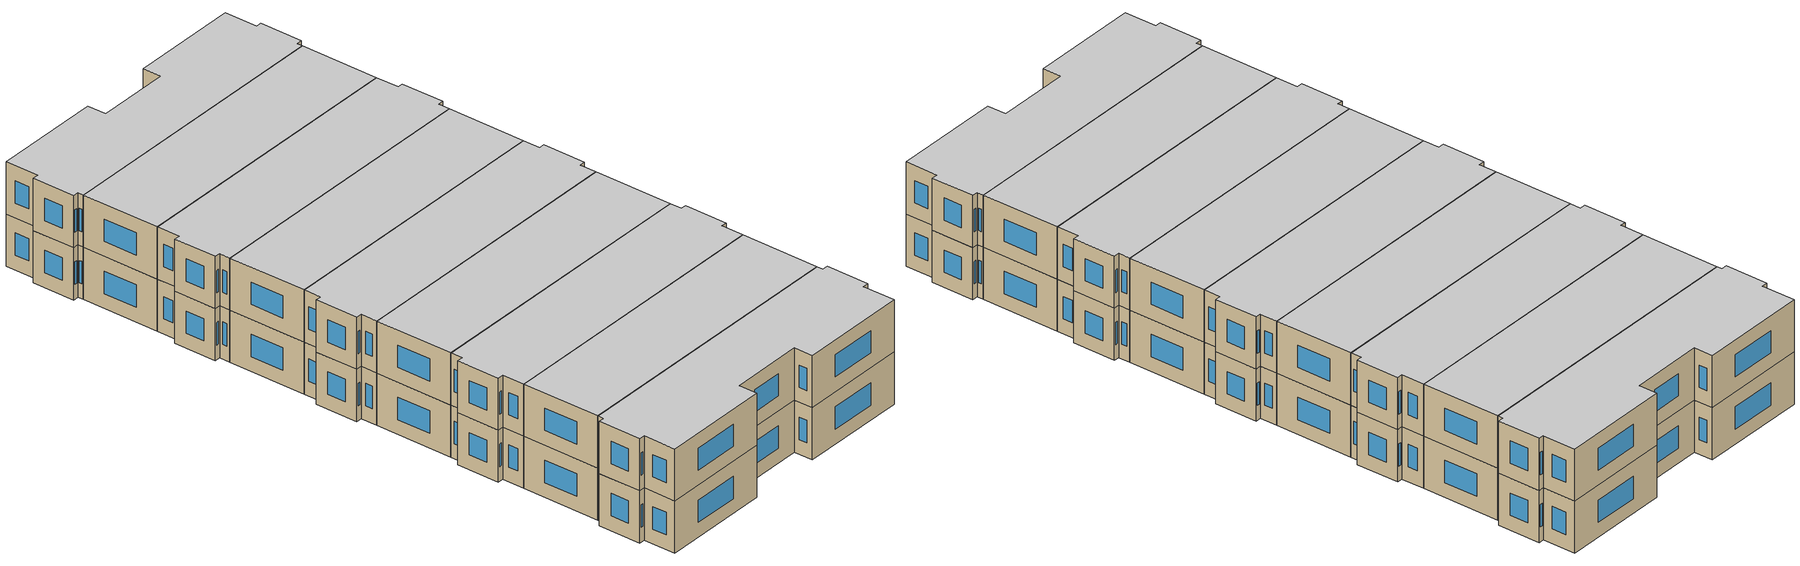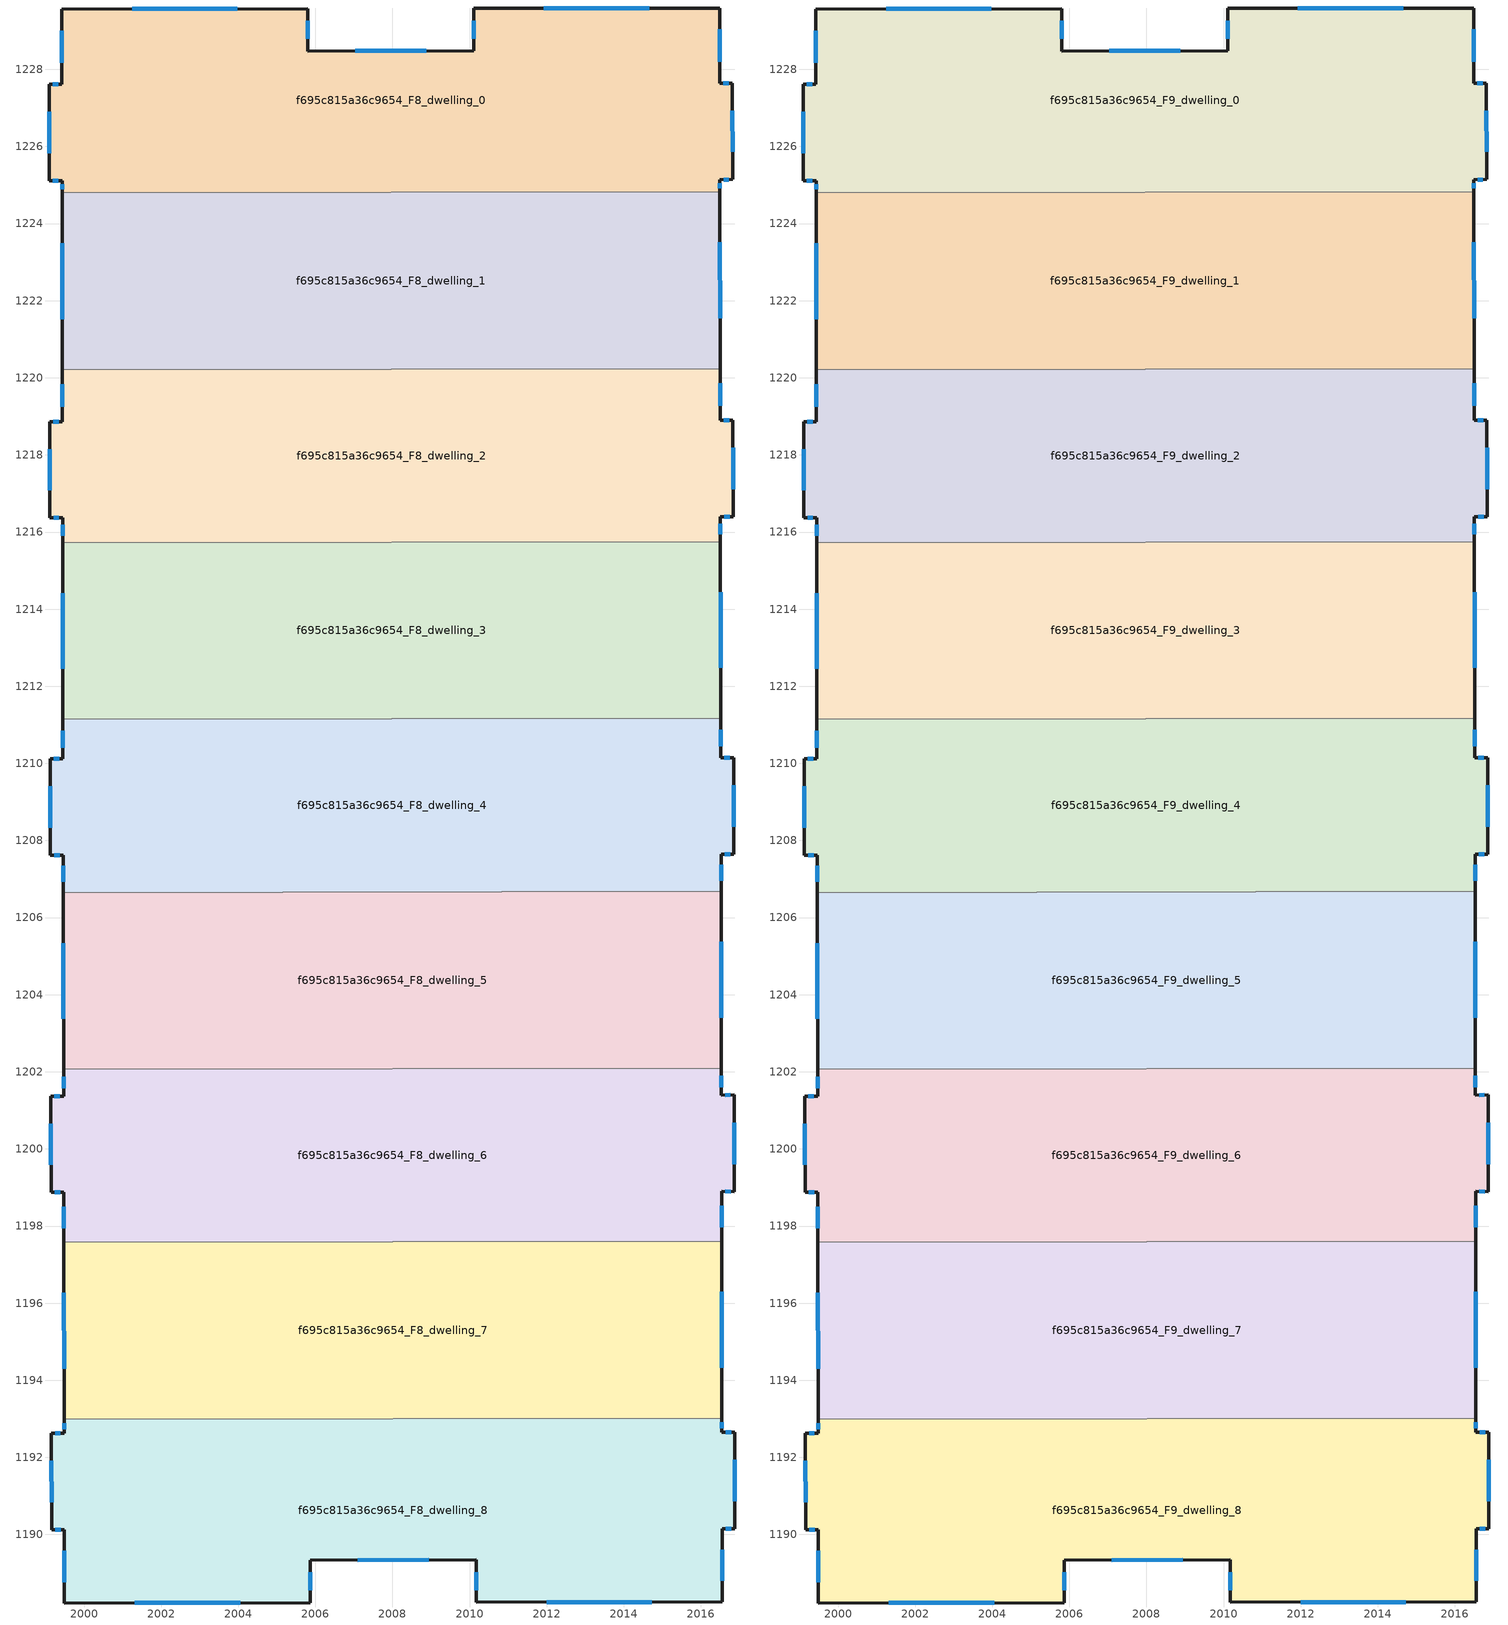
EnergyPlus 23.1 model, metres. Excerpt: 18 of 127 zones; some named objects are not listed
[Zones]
f695c815a36c9654_F8_dwelling_0
 floor to f695c815a36c9654_F7_dwelling_0 (EU_floor_Construction): 2016.48,1229.59 2016.49,1227.64 2016.82,1227.64 2016.82,1225.14 2016.49,1225.14 2016.49,1224.83 1999.43,1224.8 1999.43,1225.11 1999.1,1225.11 1999.1,1227.61 1999.43,1227.61 1999.42,1229.56 2005.8,1229.57 2005.81,1228.47 2010.1,1228.48 2010.1,1229.58 z24
 wall outside (EU_wall_Construction): 2016.49,1224.83 2016.49,1225.14 2016.82,1225.14 2016.82,1227.64 2016.49,1227.64 2016.48,1229.59 2010.1,1229.58 2010.1,1228.48 2005.81,1228.47 2005.8,1229.57 1999.42,1229.56 1999.43,1227.61 1999.1,1227.61 1999.1,1225.11 1999.43,1225.11 1999.43,1224.8 z24:27
 wall to f695c815a36c9654_F8_dwelling_1 (EU_wall_Construction): 1999.43,1224.8 2016.49,1224.83 z24:27
 window (EU_Window_Construction): 2014.66,1229.59 2011.93,1229.58 / 2016.49,1228.2 2016.49,1229.03 / 2016.72,1227.64 2016.58,1227.64 / 2016.82,1225.86 2016.82,1226.93 / 2016.59,1225.14 2016.73,1225.14 / 2016.49,1224.92 2016.49,1225.05 / 1999.43,1225.02 1999.43,1224.89 / 1999.19,1225.11 1999.34,1225.11 / 1999.1,1226.9 1999.1,1225.83 / 1999.33,1227.61 1999.19,1227.61 / 1999.42,1229.01 1999.43,1228.17 / 2003.98,1229.57 2001.25,1229.57 / 2005.81,1228.79 2005.8,1229.26 / 2008.88,1228.48 2007.03,1228.48 / 2010.1,1229.27 2010.1,1228.8 z24.86:26.14
f695c815a36c9654_F8_dwelling_1
 floor to f695c815a36c9654_F7_dwelling_1 (EU_floor_Construction): 2016.49,1224.83 2016.5,1220.24 1999.44,1220.21 1999.43,1224.8 z24
 wall outside (EU_wall_Construction): 2016.5,1220.24 2016.49,1224.83 / 1999.43,1224.8 1999.44,1220.21 z24:27
 wall to f695c815a36c9654_F8_dwelling_2 (EU_wall_Construction): 1999.44,1220.21 2016.5,1220.24 z24:27
 window (EU_Window_Construction): 2016.5,1221.55 2016.49,1223.52 / 1999.43,1223.49 1999.44,1221.52 z24.86:26.14
f695c815a36c9654_F8_dwelling_2
 floor to f695c815a36c9654_F7_dwelling_2 (EU_floor_Construction): 2016.5,1220.24 2016.5,1218.89 2016.83,1218.89 2016.84,1216.39 2016.51,1216.39 2016.51,1215.75 1999.45,1215.72 1999.45,1216.37 1999.11,1216.37 1999.11,1218.87 1999.44,1218.87 1999.44,1220.21 z24
 wall outside (EU_wall_Construction): 2016.51,1215.75 2016.51,1216.39 2016.84,1216.39 2016.83,1218.89 2016.5,1218.89 2016.5,1220.24 / 1999.44,1220.21 1999.44,1218.87 1999.11,1218.87 1999.11,1216.37 1999.45,1216.37 1999.45,1215.72 z24:27
 wall to f695c815a36c9654_F8_dwelling_3 (EU_wall_Construction): 1999.45,1215.72 2016.51,1215.75 z24:27
 window (EU_Window_Construction): 2016.6,1216.39 2016.74,1216.39 / 2016.51,1215.94 2016.51,1216.21 / 1999.45,1216.18 1999.45,1215.91 / 1999.21,1216.37 1999.35,1216.37 / 1999.11,1218.15 1999.11,1217.08 / 1999.35,1218.87 1999.2,1218.87 / 1999.44,1219.83 1999.44,1219.25 / 2016.5,1219.28 2016.5,1219.86 / 2016.74,1218.89 2016.6,1218.89 / 2016.83,1217.11 2016.83,1218.18 z24.86:26.14
f695c815a36c9654_F8_dwelling_3
 floor to f695c815a36c9654_F7_dwelling_3 (EU_floor_Construction): 2016.51,1215.75 2016.52,1211.17 1999.45,1211.14 1999.45,1215.72 z24
 wall outside (EU_wall_Construction): 2016.52,1211.17 2016.51,1215.75 / 1999.45,1215.72 1999.45,1211.14 z24:27
 wall to f695c815a36c9654_F8_dwelling_4 (EU_wall_Construction): 1999.45,1211.14 2016.52,1211.17 z24:27
 window (EU_Window_Construction): 2016.51,1212.48 2016.51,1214.44 / 1999.45,1214.41 1999.45,1212.45 z24.86:26.14
f695c815a36c9654_F8_dwelling_4
 floor to f695c815a36c9654_F7_dwelling_4 (EU_floor_Construction): 2016.52,1211.17 2016.52,1210.15 2016.85,1210.15 2016.85,1207.65 2016.52,1207.65 2016.52,1206.68 1999.46,1206.65 1999.46,1207.62 1999.13,1207.62 1999.12,1210.12 1999.46,1210.12 1999.45,1211.14 z24
 wall outside (EU_wall_Construction): 2016.52,1206.68 2016.52,1207.65 2016.85,1207.65 2016.85,1210.15 2016.52,1210.15 2016.52,1211.17 / 1999.45,1211.14 1999.46,1210.12 1999.12,1210.12 1999.13,1207.62 1999.46,1207.62 1999.46,1206.65 z24:27
 wall to f695c815a36c9654_F8_dwelling_5 (EU_wall_Construction): 1999.46,1206.65 2016.52,1206.68 z24:27
 window (EU_Window_Construction): 2016.62,1207.65 2016.76,1207.65 / 2016.52,1206.95 2016.52,1207.37 / 1999.46,1207.34 1999.46,1206.93 / 1999.22,1207.62 1999.36,1207.62 / 1999.13,1209.4 1999.13,1208.33 / 1999.36,1210.12 1999.22,1210.12 / 1999.45,1210.85 1999.45,1210.41 / 2016.52,1210.44 2016.52,1210.87 / 2016.75,1210.15 2016.61,1210.15 / 2016.85,1208.36 2016.85,1209.43 z24.86:26.14
f695c815a36c9654_F8_dwelling_5
 floor to f695c815a36c9654_F7_dwelling_5 (EU_floor_Construction): 2016.52,1206.68 2016.53,1202.09 1999.47,1202.06 1999.46,1206.65 z24
 wall outside (EU_wall_Construction): 2016.53,1202.09 2016.52,1206.68 / 1999.46,1206.65 1999.47,1202.06 z24:27
 wall to f695c815a36c9654_F8_dwelling_6 (EU_wall_Construction): 1999.47,1202.06 2016.53,1202.09 z24:27
 window (EU_Window_Construction): 2016.53,1203.4 2016.53,1205.37 / 1999.46,1205.34 1999.47,1203.37 z24.86:26.14
f695c815a36c9654_F8_dwelling_6
 floor to f695c815a36c9654_F7_dwelling_6 (EU_floor_Construction): 2016.53,1202.09 2016.53,1201.4 2016.86,1201.4 2016.86,1198.89 2016.54,1198.9 2016.54,1197.6 1999.48,1197.57 1999.47,1198.87 1999.14,1198.87 1999.14,1201.37 1999.47,1201.37 1999.47,1202.06 z24
 wall outside (EU_wall_Construction): 2016.54,1197.6 2016.54,1198.9 2016.86,1198.89 2016.86,1201.4 2016.53,1201.4 2016.53,1202.09 / 1999.47,1202.06 1999.47,1201.37 1999.14,1201.37 1999.14,1198.87 1999.47,1198.87 1999.48,1197.57 z24:27
 wall to f695c815a36c9654_F8_dwelling_7 (EU_wall_Construction): 1999.48,1197.57 2016.54,1197.6 z24:27
 window (EU_Window_Construction): 2016.63,1198.9 2016.77,1198.89 / 2016.54,1197.97 2016.54,1198.53 / 1999.47,1198.5 1999.48,1197.94 / 1999.24,1198.87 1999.38,1198.87 / 1999.14,1200.66 1999.14,1199.58 / 1999.38,1201.37 1999.23,1201.37 / 1999.47,1201.87 1999.47,1201.57 / 2016.53,1201.6 2016.53,1201.89 / 2016.77,1201.4 2016.63,1201.4 / 2016.86,1199.61 2016.86,1200.68 z24.86:26.14
f695c815a36c9654_F8_dwelling_7
 floor to f695c815a36c9654_F7_dwelling_7 (EU_floor_Construction): 2016.54,1197.6 2016.54,1193.02 1999.48,1192.99 1999.48,1197.57 z24
 wall outside (EU_wall_Construction): 2016.54,1193.02 2016.54,1197.6 / 1999.48,1197.57 1999.48,1192.99 z24:27
 wall to f695c815a36c9654_F8_dwelling_8 (EU_wall_Construction): 1999.48,1192.99 2016.54,1193.02 z24:27
 window (EU_Window_Construction): 2016.54,1194.33 2016.54,1196.29 / 1999.48,1196.26 1999.48,1194.3 z24.86:26.14
f695c815a36c9654_F8_dwelling_8
 floor to f695c815a36c9654_F7_dwelling_8 (EU_floor_Construction): 2016.54,1193.02 2016.55,1192.65 2016.88,1192.65 2016.88,1190.15 2016.55,1190.15 2016.55,1188.25 2010.17,1188.24 2010.17,1189.34 2005.87,1189.33 2005.87,1188.23 1999.49,1188.22 1999.49,1190.12 1999.16,1190.12 1999.15,1192.62 1999.48,1192.62 1999.48,1192.99 z24
 wall outside (EU_wall_Construction): 1999.48,1192.99 1999.48,1192.62 1999.15,1192.62 1999.16,1190.12 1999.49,1190.12 1999.49,1188.22 2005.87,1188.23 2005.87,1189.33 2010.17,1189.34 2010.17,1188.24 2016.55,1188.25 2016.55,1190.15 2016.88,1190.15 2016.88,1192.65 2016.55,1192.65 2016.54,1193.02 z24:27
 window (EU_Window_Construction): 2016.64,1190.15 2016.79,1190.15 / 2016.55,1188.79 2016.55,1189.61 / 2012,1188.24 2014.73,1188.25 / 2010.17,1189.03 2010.17,1188.56 / 2007.1,1189.34 2008.94,1189.34 / 2005.87,1188.55 2005.87,1189.02 / 2001.32,1188.23 2004.05,1188.23 / 1999.49,1189.58 1999.49,1188.77 / 1999.25,1190.12 1999.39,1190.12 / 1999.16,1191.91 1999.16,1190.84 / 1999.39,1192.62 1999.25,1192.62 / 1999.48,1192.88 1999.48,1192.73 / 2016.55,1192.76 2016.55,1192.91 / 2016.78,1192.65 2016.64,1192.65 / 2016.88,1190.87 2016.88,1191.94 z24.86:26.14
f695c815a36c9654_F9_dwelling_0
 floor to f695c815a36c9654_F8_dwelling_0 (EU_floor_Construction): 2016.48,1229.59 2016.49,1227.64 2016.82,1227.64 2016.82,1225.14 2016.49,1225.14 2016.49,1224.83 1999.43,1224.8 1999.43,1225.11 1999.1,1225.11 1999.1,1227.61 1999.43,1227.61 1999.42,1229.56 2005.8,1229.57 2005.81,1228.47 2010.1,1228.48 2010.1,1229.58 z27
 wall outside (EU_wall_Construction): 2016.49,1224.83 2016.49,1225.14 2016.82,1225.14 2016.82,1227.64 2016.49,1227.64 2016.48,1229.59 2010.1,1229.58 2010.1,1228.48 2005.81,1228.47 2005.8,1229.57 1999.42,1229.56 1999.43,1227.61 1999.1,1227.61 1999.1,1225.11 1999.43,1225.11 1999.43,1224.8 z27:30
 wall to f695c815a36c9654_F9_dwelling_1 (EU_wall_Construction): 1999.43,1224.8 2016.49,1224.83 z27:30
 window (EU_Window_Construction): 2014.66,1229.59 2011.93,1229.58 / 2016.49,1228.2 2016.49,1229.03 / 2016.72,1227.64 2016.58,1227.64 / 2016.82,1225.86 2016.82,1226.93 / 2016.59,1225.14 2016.73,1225.14 / 2016.49,1224.92 2016.49,1225.05 / 1999.43,1225.02 1999.43,1224.89 / 1999.19,1225.11 1999.34,1225.11 / 1999.1,1226.9 1999.1,1225.83 / 1999.33,1227.61 1999.19,1227.61 / 1999.42,1229.01 1999.43,1228.17 / 2003.98,1229.57 2001.25,1229.57 / 2005.81,1228.79 2005.8,1229.26 / 2008.88,1228.48 2007.03,1228.48 / 2010.1,1229.27 2010.1,1228.8 z27.86:29.14
 ceiling to f695c815a36c9654_F10_dwelling_0 (EU_floor_Construction): 2016.49,1224.83 2016.49,1225.14 2016.82,1225.14 2016.82,1227.64 2016.49,1227.64 2016.48,1229.59 2010.1,1229.58 2010.1,1228.48 2005.81,1228.47 2005.8,1229.57 1999.42,1229.56 1999.43,1227.61 1999.1,1227.61 1999.1,1225.11 1999.43,1225.11 1999.43,1224.8 z30
f695c815a36c9654_F9_dwelling_1
 floor to f695c815a36c9654_F8_dwelling_1 (EU_floor_Construction): 2016.49,1224.83 2016.5,1220.24 1999.44,1220.21 1999.43,1224.8 z27
 wall outside (EU_wall_Construction): 2016.5,1220.24 2016.49,1224.83 / 1999.43,1224.8 1999.44,1220.21 z27:30
 wall to f695c815a36c9654_F9_dwelling_2 (EU_wall_Construction): 1999.44,1220.21 2016.5,1220.24 z27:30
 window (EU_Window_Construction): 2016.5,1221.55 2016.49,1223.52 / 1999.43,1223.49 1999.44,1221.52 z27.86:29.14
 ceiling to f695c815a36c9654_F10_dwelling_1 (EU_floor_Construction): 2016.5,1220.24 2016.49,1224.83 1999.43,1224.8 1999.44,1220.21 z30
f695c815a36c9654_F9_dwelling_2
 floor to f695c815a36c9654_F8_dwelling_2 (EU_floor_Construction): 2016.5,1220.24 2016.5,1218.89 2016.83,1218.89 2016.84,1216.39 2016.51,1216.39 2016.51,1215.75 1999.45,1215.72 1999.45,1216.37 1999.11,1216.37 1999.11,1218.87 1999.44,1218.87 1999.44,1220.21 z27
 wall outside (EU_wall_Construction): 2016.51,1215.75 2016.51,1216.39 2016.84,1216.39 2016.83,1218.89 2016.5,1218.89 2016.5,1220.24 / 1999.44,1220.21 1999.44,1218.87 1999.11,1218.87 1999.11,1216.37 1999.45,1216.37 1999.45,1215.72 z27:30
 wall to f695c815a36c9654_F9_dwelling_3 (EU_wall_Construction): 1999.45,1215.72 2016.51,1215.75 z27:30
 window (EU_Window_Construction): 2016.6,1216.39 2016.74,1216.39 / 2016.51,1215.94 2016.51,1216.21 / 1999.45,1216.18 1999.45,1215.91 / 1999.21,1216.37 1999.35,1216.37 / 1999.11,1218.15 1999.11,1217.08 / 1999.35,1218.87 1999.2,1218.87 / 1999.44,1219.83 1999.44,1219.25 / 2016.5,1219.28 2016.5,1219.86 / 2016.74,1218.89 2016.6,1218.89 / 2016.83,1217.11 2016.83,1218.18 z27.86:29.14
 ceiling to f695c815a36c9654_F10_dwelling_2 (EU_floor_Construction): 2016.51,1215.75 2016.51,1216.39 2016.84,1216.39 2016.83,1218.89 2016.5,1218.89 2016.5,1220.24 1999.44,1220.21 1999.44,1218.87 1999.11,1218.87 1999.11,1216.37 1999.45,1216.37 1999.45,1215.72 z30
f695c815a36c9654_F9_dwelling_3
 floor to f695c815a36c9654_F8_dwelling_3 (EU_floor_Construction): 2016.51,1215.75 2016.52,1211.17 1999.45,1211.14 1999.45,1215.72 z27
 wall outside (EU_wall_Construction): 2016.52,1211.17 2016.51,1215.75 / 1999.45,1215.72 1999.45,1211.14 z27:30
 wall to f695c815a36c9654_F9_dwelling_4 (EU_wall_Construction): 1999.45,1211.14 2016.52,1211.17 z27:30
 window (EU_Window_Construction): 2016.51,1212.48 2016.51,1214.44 / 1999.45,1214.41 1999.45,1212.45 z27.86:29.14
 ceiling to f695c815a36c9654_F10_dwelling_3 (EU_floor_Construction): 2016.52,1211.17 2016.51,1215.75 1999.45,1215.72 1999.45,1211.14 z30
f695c815a36c9654_F9_dwelling_4
 floor to f695c815a36c9654_F8_dwelling_4 (EU_floor_Construction): 2016.52,1211.17 2016.52,1210.15 2016.85,1210.15 2016.85,1207.65 2016.52,1207.65 2016.52,1206.68 1999.46,1206.65 1999.46,1207.62 1999.13,1207.62 1999.12,1210.12 1999.46,1210.12 1999.45,1211.14 z27
 wall outside (EU_wall_Construction): 2016.52,1206.68 2016.52,1207.65 2016.85,1207.65 2016.85,1210.15 2016.52,1210.15 2016.52,1211.17 / 1999.45,1211.14 1999.46,1210.12 1999.12,1210.12 1999.13,1207.62 1999.46,1207.62 1999.46,1206.65 z27:30
 wall to f695c815a36c9654_F9_dwelling_5 (EU_wall_Construction): 1999.46,1206.65 2016.52,1206.68 z27:30
 window (EU_Window_Construction): 2016.62,1207.65 2016.76,1207.65 / 2016.52,1206.95 2016.52,1207.37 / 1999.46,1207.34 1999.46,1206.93 / 1999.22,1207.62 1999.36,1207.62 / 1999.13,1209.4 1999.13,1208.33 / 1999.36,1210.12 1999.22,1210.12 / 1999.45,1210.85 1999.45,1210.41 / 2016.52,1210.44 2016.52,1210.87 / 2016.75,1210.15 2016.61,1210.15 / 2016.85,1208.36 2016.85,1209.43 z27.86:29.14
 ceiling to f695c815a36c9654_F10_dwelling_4 (EU_floor_Construction): 2016.52,1206.68 2016.52,1207.65 2016.85,1207.65 2016.85,1210.15 2016.52,1210.15 2016.52,1211.17 1999.45,1211.14 1999.46,1210.12 1999.12,1210.12 1999.13,1207.62 1999.46,1207.62 1999.46,1206.65 z30
f695c815a36c9654_F9_dwelling_5
 floor to f695c815a36c9654_F8_dwelling_5 (EU_floor_Construction): 2016.52,1206.68 2016.53,1202.09 1999.47,1202.06 1999.46,1206.65 z27
 wall outside (EU_wall_Construction): 2016.53,1202.09 2016.52,1206.68 / 1999.46,1206.65 1999.47,1202.06 z27:30
 wall to f695c815a36c9654_F9_dwelling_6 (EU_wall_Construction): 1999.47,1202.06 2016.53,1202.09 z27:30
 window (EU_Window_Construction): 2016.53,1203.4 2016.53,1205.37 / 1999.46,1205.34 1999.47,1203.37 z27.86:29.14
 ceiling to f695c815a36c9654_F10_dwelling_5 (EU_floor_Construction): 2016.53,1202.09 2016.52,1206.68 1999.46,1206.65 1999.47,1202.06 z30
f695c815a36c9654_F9_dwelling_6
 floor to f695c815a36c9654_F8_dwelling_6 (EU_floor_Construction): 2016.53,1202.09 2016.53,1201.4 2016.86,1201.4 2016.86,1198.89 2016.54,1198.9 2016.54,1197.6 1999.48,1197.57 1999.47,1198.87 1999.14,1198.87 1999.14,1201.37 1999.47,1201.37 1999.47,1202.06 z27
 wall outside (EU_wall_Construction): 2016.54,1197.6 2016.54,1198.9 2016.86,1198.89 2016.86,1201.4 2016.53,1201.4 2016.53,1202.09 / 1999.47,1202.06 1999.47,1201.37 1999.14,1201.37 1999.14,1198.87 1999.47,1198.87 1999.48,1197.57 z27:30
 wall to f695c815a36c9654_F9_dwelling_7 (EU_wall_Construction): 1999.48,1197.57 2016.54,1197.6 z27:30
 window (EU_Window_Construction): 2016.63,1198.9 2016.77,1198.89 / 2016.54,1197.97 2016.54,1198.53 / 1999.47,1198.5 1999.48,1197.94 / 1999.24,1198.87 1999.38,1198.87 / 1999.14,1200.66 1999.14,1199.58 / 1999.38,1201.37 1999.23,1201.37 / 1999.47,1201.87 1999.47,1201.57 / 2016.53,1201.6 2016.53,1201.89 / 2016.77,1201.4 2016.63,1201.4 / 2016.86,1199.61 2016.86,1200.68 z27.86:29.14
 ceiling to f695c815a36c9654_F10_dwelling_6 (EU_floor_Construction): 2016.54,1197.6 2016.54,1198.9 2016.86,1198.89 2016.86,1201.4 2016.53,1201.4 2016.53,1202.09 1999.47,1202.06 1999.47,1201.37 1999.14,1201.37 1999.14,1198.87 1999.47,1198.87 1999.48,1197.57 z30
f695c815a36c9654_F9_dwelling_7
 floor to f695c815a36c9654_F8_dwelling_7 (EU_floor_Construction): 2016.54,1197.6 2016.54,1193.02 1999.48,1192.99 1999.48,1197.57 z27
 wall outside (EU_wall_Construction): 2016.54,1193.02 2016.54,1197.6 / 1999.48,1197.57 1999.48,1192.99 z27:30
 wall to f695c815a36c9654_F9_dwelling_8 (EU_wall_Construction): 1999.48,1192.99 2016.54,1193.02 z27:30
 window (EU_Window_Construction): 2016.54,1194.33 2016.54,1196.29 / 1999.48,1196.26 1999.48,1194.3 z27.86:29.14
 ceiling to f695c815a36c9654_F10_dwelling_7 (EU_floor_Construction): 2016.54,1193.02 2016.54,1197.6 1999.48,1197.57 1999.48,1192.99 z30
f695c815a36c9654_F9_dwelling_8
 floor to f695c815a36c9654_F8_dwelling_8 (EU_floor_Construction): 2016.54,1193.02 2016.55,1192.65 2016.88,1192.65 2016.88,1190.15 2016.55,1190.15 2016.55,1188.25 2010.17,1188.24 2010.17,1189.34 2005.87,1189.33 2005.87,1188.23 1999.49,1188.22 1999.49,1190.12 1999.16,1190.12 1999.15,1192.62 1999.48,1192.62 1999.48,1192.99 z27
 wall outside (EU_wall_Construction): 1999.48,1192.99 1999.48,1192.62 1999.15,1192.62 1999.16,1190.12 1999.49,1190.12 1999.49,1188.22 2005.87,1188.23 2005.87,1189.33 2010.17,1189.34 2010.17,1188.24 2016.55,1188.25 2016.55,1190.15 2016.88,1190.15 2016.88,1192.65 2016.55,1192.65 2016.54,1193.02 z27:30
 window (EU_Window_Construction): 2016.64,1190.15 2016.79,1190.15 / 2016.55,1188.79 2016.55,1189.61 / 2012,1188.24 2014.73,1188.25 / 2010.17,1189.03 2010.17,1188.56 / 2007.1,1189.34 2008.94,1189.34 / 2005.87,1188.55 2005.87,1189.02 / 2001.32,1188.23 2004.05,1188.23 / 1999.49,1189.58 1999.49,1188.77 / 1999.25,1190.12 1999.39,1190.12 / 1999.16,1191.91 1999.16,1190.84 / 1999.39,1192.62 1999.25,1192.62 / 1999.48,1192.88 1999.48,1192.73 / 2016.55,1192.76 2016.55,1192.91 / 2016.78,1192.65 2016.64,1192.65 / 2016.88,1190.87 2016.88,1191.94 z27.86:29.14
 ceiling to f695c815a36c9654_F10_dwelling_8 (EU_floor_Construction): 2016.55,1188.25 2016.55,1190.15 2016.88,1190.15 2016.88,1192.65 2016.55,1192.65 2016.54,1193.02 1999.48,1192.99 1999.48,1192.62 1999.15,1192.62 1999.16,1190.12 1999.49,1190.12 1999.49,1188.22 2005.87,1188.23 2005.87,1189.33 2010.17,1189.34 2010.17,1188.24 z30
[Building]
EU S2 Campaign: North Axis=0; Terrain=City; Solar Distribution=FullExterior
[Site:Location]
Helsinki-Vantaa.AP: Latitude=60.317; Longitude=24.963; Time Zone=2; Elevation=54.6
[SizingPeriod:WeatherFileDays]
AnnualSizingPeriod: Begin Month=1; Begin Day of Month=1; End Month=12; End Day of Month=31; Day of Week for Start Day=Monday; Use Weather File Daylight Saving Period=No; Use Weather File Rain and Snow Indicators=No
[MATERIAL]
EU_InternalMass_Material: Roughness=MediumRough; Thickness=0.1; Conductivity=1; Density=1800; Specific Heat=900; Thermal Absorptance=0.9; Solar Absorptance=0.7; Visible Absorptance=0.7
[MATERIAL:NOMASS] Roughness=MediumRough; Thermal Absorptance=0.9; Solar Absorptance=0.7; Visible Absorptance=0.7
Name | Thermal Resistance
EU_wall_NoMass | 2.6932
EU_floor_NoMass | 2.22482
[WINDOWMATERIAL:SIMPLEGLAZINGSYSTEM]
EU_Window_SimpleGlazing: UFactor=2.14966; Solar Heat Gain Coefficient=0.7; Visible Transmittance=0.7
[CONSTRUCTION]
EU_wall_Construction: EU_wall_NoMass
EU_floor_Construction: EU_floor_NoMass
EU_Window_Construction: EU_Window_SimpleGlazing
EU_InternalMass_Construction: EU_InternalMass_Material
[ZONE] Type=1; Multiplier=1; Ceiling Height=autocalculate; Floor Area=autocalculate; Part of Total Floor Area=Yes
Name | Volume
f695c815a36c9654_F8_dwelling_0; f695c815a36c9654_F9_dwelling_0 | 234.689
f695c815a36c9654_F8_dwelling_1; f695c815a36c9654_F9_dwelling_1 | 234.713
f695c815a36c9654_F8_dwelling_2; f695c815a36c9654_F9_dwelling_2 | 234.687
f695c815a36c9654_F8_dwelling_3; f695c815a36c9654_F9_dwelling_3 | 234.707
f695c815a36c9654_F8_dwelling_4; f695c815a36c9654_F9_dwelling_4 | 234.723
f695c815a36c9654_F8_dwelling_5; f695c815a36c9654_F9_dwelling_5 | 234.682
f695c815a36c9654_F8_dwelling_6; f695c815a36c9654_F9_dwelling_6 | 234.732
f695c815a36c9654_F8_dwelling_7; f695c815a36c9654_F9_dwelling_7 | 234.715
f695c815a36c9654_F8_dwelling_8; f695c815a36c9654_F9_dwelling_8 | 234.683
[INTERNALMASS] Construction=EU_InternalMass_Construction
Name | Zone or ZoneList | Surface Area
f695c815a36c9654_F8_dwelling_0_EU_InternalMass | f695c815a36c9654_F8_dwelling_0 | 78.2299
f695c815a36c9654_F8_dwelling_1_EU_InternalMass | f695c815a36c9654_F8_dwelling_1 | 78.238
f695c815a36c9654_F8_dwelling_2_EU_InternalMass | f695c815a36c9654_F8_dwelling_2 | 78.2295
f695c815a36c9654_F8_dwelling_3_EU_InternalMass | f695c815a36c9654_F8_dwelling_3 | 78.2357
f695c815a36c9654_F8_dwelling_4_EU_InternalMass | f695c815a36c9654_F8_dwelling_4 | 78.2412
f695c815a36c9654_F8_dwelling_5_EU_InternalMass | f695c815a36c9654_F8_dwelling_5 | 78.2272
f695c815a36c9654_F8_dwelling_6_EU_InternalMass | f695c815a36c9654_F8_dwelling_6 | 78.2443
f695c815a36c9654_F8_dwelling_7_EU_InternalMass | f695c815a36c9654_F8_dwelling_7 | 78.238
f695c815a36c9654_F8_dwelling_8_EU_InternalMass | f695c815a36c9654_F8_dwelling_8 | 78.2268
f695c815a36c9654_F9_dwelling_0_EU_InternalMass | f695c815a36c9654_F9_dwelling_0 | 78.2299
f695c815a36c9654_F9_dwelling_1_EU_InternalMass | f695c815a36c9654_F9_dwelling_1 | 78.238
f695c815a36c9654_F9_dwelling_2_EU_InternalMass | f695c815a36c9654_F9_dwelling_2 | 78.2295
f695c815a36c9654_F9_dwelling_3_EU_InternalMass | f695c815a36c9654_F9_dwelling_3 | 78.2357
f695c815a36c9654_F9_dwelling_4_EU_InternalMass | f695c815a36c9654_F9_dwelling_4 | 78.2412
f695c815a36c9654_F9_dwelling_5_EU_InternalMass | f695c815a36c9654_F9_dwelling_5 | 78.2272
f695c815a36c9654_F9_dwelling_6_EU_InternalMass | f695c815a36c9654_F9_dwelling_6 | 78.2443
f695c815a36c9654_F9_dwelling_7_EU_InternalMass | f695c815a36c9654_F9_dwelling_7 | 78.238
f695c815a36c9654_F9_dwelling_8_EU_InternalMass | f695c815a36c9654_F9_dwelling_8 | 78.2268
[OTHEREQUIPMENT] Fuel Type=Electricity; Design Level Calculation Method=Watts/Area; Power per Zone Floor Area=1; Fraction Latent=0; Fraction Radiant=0; Fraction Lost=0; Carbon Dioxide Generation Rate=0; EndUse Subcategory=EU_Step8_InternalGains
Name | Zone or ZoneList or Space or SpaceList | Schedule
EU_Step8_InternalGain_f695c815a36c9654_F8_dwelling_0_f000 | f695c815a36c9654_F8_dwelling_0 | EU_Step8_GainSchedule_f695c815a36c9654_F8_dwelling_0_f000
EU_Step8_InternalGain_f695c815a36c9654_F8_dwelling_1_f000 | f695c815a36c9654_F8_dwelling_1 | EU_Step8_GainSchedule_f695c815a36c9654_F8_dwelling_1_f000
EU_Step8_InternalGain_f695c815a36c9654_F8_dwelling_2_f000 | f695c815a36c9654_F8_dwelling_2 | EU_Step8_GainSchedule_f695c815a36c9654_F8_dwelling_2_f000
EU_Step8_InternalGain_f695c815a36c9654_F8_dwelling_3_f000 | f695c815a36c9654_F8_dwelling_3 | EU_Step8_GainSchedule_f695c815a36c9654_F8_dwelling_3_f000
EU_Step8_InternalGain_f695c815a36c9654_F8_dwelling_4_f000 | f695c815a36c9654_F8_dwelling_4 | EU_Step8_GainSchedule_f695c815a36c9654_F8_dwelling_4_f000
EU_Step8_InternalGain_f695c815a36c9654_F8_dwelling_5_f000 | f695c815a36c9654_F8_dwelling_5 | EU_Step8_GainSchedule_f695c815a36c9654_F8_dwelling_5_f000
EU_Step8_InternalGain_f695c815a36c9654_F8_dwelling_6_f000 | f695c815a36c9654_F8_dwelling_6 | EU_Step8_GainSchedule_f695c815a36c9654_F8_dwelling_6_f000
EU_Step8_InternalGain_f695c815a36c9654_F8_dwelling_7_f000 | f695c815a36c9654_F8_dwelling_7 | EU_Step8_GainSchedule_f695c815a36c9654_F8_dwelling_7_f000
EU_Step8_InternalGain_f695c815a36c9654_F8_dwelling_8_f000 | f695c815a36c9654_F8_dwelling_8 | EU_Step8_GainSchedule_f695c815a36c9654_F8_dwelling_8_f000
EU_Step8_InternalGain_f695c815a36c9654_F9_dwelling_0_f000 | f695c815a36c9654_F9_dwelling_0 | EU_Step8_GainSchedule_f695c815a36c9654_F9_dwelling_0_f000
EU_Step8_InternalGain_f695c815a36c9654_F9_dwelling_1_f000 | f695c815a36c9654_F9_dwelling_1 | EU_Step8_GainSchedule_f695c815a36c9654_F9_dwelling_1_f000
EU_Step8_InternalGain_f695c815a36c9654_F9_dwelling_2_f000 | f695c815a36c9654_F9_dwelling_2 | EU_Step8_GainSchedule_f695c815a36c9654_F9_dwelling_2_f000
EU_Step8_InternalGain_f695c815a36c9654_F9_dwelling_3_f000 | f695c815a36c9654_F9_dwelling_3 | EU_Step8_GainSchedule_f695c815a36c9654_F9_dwelling_3_f000
EU_Step8_InternalGain_f695c815a36c9654_F9_dwelling_4_f000 | f695c815a36c9654_F9_dwelling_4 | EU_Step8_GainSchedule_f695c815a36c9654_F9_dwelling_4_f000
EU_Step8_InternalGain_f695c815a36c9654_F9_dwelling_5_f000 | f695c815a36c9654_F9_dwelling_5 | EU_Step8_GainSchedule_f695c815a36c9654_F9_dwelling_5_f000
EU_Step8_InternalGain_f695c815a36c9654_F9_dwelling_6_f000 | f695c815a36c9654_F9_dwelling_6 | EU_Step8_GainSchedule_f695c815a36c9654_F9_dwelling_6_f000
EU_Step8_InternalGain_f695c815a36c9654_F9_dwelling_7_f000 | f695c815a36c9654_F9_dwelling_7 | EU_Step8_GainSchedule_f695c815a36c9654_F9_dwelling_7_f000
EU_Step8_InternalGain_f695c815a36c9654_F9_dwelling_8_f000 | f695c815a36c9654_F9_dwelling_8 | EU_Step8_GainSchedule_f695c815a36c9654_F9_dwelling_8_f000
[ZONEVENTILATION:DESIGNFLOWRATE] Schedule=EU_AlwaysOn; Design Flow Rate Calculation Method=AirChanges/Hour; Air Changes per Hour=0.586271; Ventilation Type=Natural; Fan Pressure Rise=0; Fan Total Efficiency=1; Constant Term Coefficient=1; Temperature Term Coefficient=0; Velocity Term Coefficient=0; Velocity Squared Term Coefficient=0; Minimum Indoor Temperature=-100; Maximum Indoor Temperature=100; Delta Temperature=-100; Minimum Outdoor Temperature=-100; Maximum Outdoor Temperature=100; Maximum Wind Speed=40
Name | Zone or ZoneList or Space or SpaceList
EU_ConstantAir_f695c815a36c9654_F8_dwelling_0 | f695c815a36c9654_F8_dwelling_0
EU_ConstantAir_f695c815a36c9654_F8_dwelling_1 | f695c815a36c9654_F8_dwelling_1
EU_ConstantAir_f695c815a36c9654_F8_dwelling_2 | f695c815a36c9654_F8_dwelling_2
EU_ConstantAir_f695c815a36c9654_F8_dwelling_3 | f695c815a36c9654_F8_dwelling_3
EU_ConstantAir_f695c815a36c9654_F8_dwelling_4 | f695c815a36c9654_F8_dwelling_4
EU_ConstantAir_f695c815a36c9654_F8_dwelling_5 | f695c815a36c9654_F8_dwelling_5
EU_ConstantAir_f695c815a36c9654_F8_dwelling_6 | f695c815a36c9654_F8_dwelling_6
EU_ConstantAir_f695c815a36c9654_F8_dwelling_7 | f695c815a36c9654_F8_dwelling_7
EU_ConstantAir_f695c815a36c9654_F8_dwelling_8 | f695c815a36c9654_F8_dwelling_8
EU_ConstantAir_f695c815a36c9654_F9_dwelling_0 | f695c815a36c9654_F9_dwelling_0
EU_ConstantAir_f695c815a36c9654_F9_dwelling_1 | f695c815a36c9654_F9_dwelling_1
EU_ConstantAir_f695c815a36c9654_F9_dwelling_2 | f695c815a36c9654_F9_dwelling_2
EU_ConstantAir_f695c815a36c9654_F9_dwelling_3 | f695c815a36c9654_F9_dwelling_3
EU_ConstantAir_f695c815a36c9654_F9_dwelling_4 | f695c815a36c9654_F9_dwelling_4
EU_ConstantAir_f695c815a36c9654_F9_dwelling_5 | f695c815a36c9654_F9_dwelling_5
EU_ConstantAir_f695c815a36c9654_F9_dwelling_6 | f695c815a36c9654_F9_dwelling_6
EU_ConstantAir_f695c815a36c9654_F9_dwelling_7 | f695c815a36c9654_F9_dwelling_7
EU_ConstantAir_f695c815a36c9654_F9_dwelling_8 | f695c815a36c9654_F9_dwelling_8
[HVACTEMPLATE:ZONE:IDEALLOADSAIRSYSTEM] System Availability Schedule=EU_AlwaysOn; Maximum Heating Supply Air Temperature=50; Minimum Cooling Supply Air Temperature=13; Maximum Heating Supply Air Humidity Ratio=0.0156; Minimum Cooling Supply Air Humidity Ratio=0.0077; Heating Limit=NoLimit; Cooling Limit=NoLimit; Heating Availability Schedule=EU_AlwaysOn; Cooling Availability Schedule=EU_CoolingOff; Dehumidification Control Type=ConstantSensibleHeatRatio; Cooling Sensible Heat Ratio=0.7; Dehumidification Setpoint=60; Humidification Control Type=None; Humidification Setpoint=30; Outdoor Air Method=None; Outdoor Air Flow Rate per Person=0.00944; Outdoor Air Flow Rate per Zone Floor Area=0; Outdoor Air Flow Rate per Zone=0; Demand Controlled Ventilation Type=None; Outdoor Air Economizer Type=NoEconomizer; Heat Recovery Type=None; Sensible Heat Recovery Effectiveness=0.7; Latent Heat Recovery Effectiveness=0.65
Name | Template Thermostat
f695c815a36c9654_F8_dwelling_0 | EU_HeatOnly_f695c815a36c9654_F8_dwelling_0
f695c815a36c9654_F8_dwelling_1 | EU_HeatOnly_f695c815a36c9654_F8_dwelling_1
f695c815a36c9654_F8_dwelling_2 | EU_HeatOnly_f695c815a36c9654_F8_dwelling_2
f695c815a36c9654_F8_dwelling_3 | EU_HeatOnly_f695c815a36c9654_F8_dwelling_3
f695c815a36c9654_F8_dwelling_4 | EU_HeatOnly_f695c815a36c9654_F8_dwelling_4
f695c815a36c9654_F8_dwelling_5 | EU_HeatOnly_f695c815a36c9654_F8_dwelling_5
f695c815a36c9654_F8_dwelling_6 | EU_HeatOnly_f695c815a36c9654_F8_dwelling_6
f695c815a36c9654_F8_dwelling_7 | EU_HeatOnly_f695c815a36c9654_F8_dwelling_7
f695c815a36c9654_F8_dwelling_8 | EU_HeatOnly_f695c815a36c9654_F8_dwelling_8
f695c815a36c9654_F9_dwelling_0 | EU_HeatOnly_f695c815a36c9654_F9_dwelling_0
f695c815a36c9654_F9_dwelling_1 | EU_HeatOnly_f695c815a36c9654_F9_dwelling_1
f695c815a36c9654_F9_dwelling_2 | EU_HeatOnly_f695c815a36c9654_F9_dwelling_2
f695c815a36c9654_F9_dwelling_3 | EU_HeatOnly_f695c815a36c9654_F9_dwelling_3
f695c815a36c9654_F9_dwelling_4 | EU_HeatOnly_f695c815a36c9654_F9_dwelling_4
f695c815a36c9654_F9_dwelling_5 | EU_HeatOnly_f695c815a36c9654_F9_dwelling_5
f695c815a36c9654_F9_dwelling_6 | EU_HeatOnly_f695c815a36c9654_F9_dwelling_6
f695c815a36c9654_F9_dwelling_7 | EU_HeatOnly_f695c815a36c9654_F9_dwelling_7
f695c815a36c9654_F9_dwelling_8 | EU_HeatOnly_f695c815a36c9654_F9_dwelling_8
[SIZING:ZONE] Zone Cooling Design Supply Air Temperature Input Method=SupplyAirTemperature; Zone Cooling Design Supply Air Temperature=13; Zone Heating Design Supply Air Temperature Input Method=SupplyAirTemperature; Zone Heating Design Supply Air Temperature=50; Zone Cooling Design Supply Air Humidity Ratio=0.008; Zone Heating Design Supply Air Humidity Ratio=0.008; Cooling Design Air Flow Method=DesignDay; Cooling Design Air Flow Rate=0; Cooling Minimum Air Flow per Zone Floor Area=0.000762; Cooling Minimum Air Flow=0; Cooling Minimum Air Flow Fraction=0.2; Heating Design Air Flow Method=DesignDay; Heating Design Air Flow Rate=0; Heating Maximum Air Flow per Zone Floor Area=0.002032; Heating Maximum Air Flow=0.141576; Heating Maximum Air Flow Fraction=0.3; Account for Dedicated Outdoor Air System=No; Dedicated Outdoor Air System Control Strategy=NeutralSupplyAir; Dedicated Outdoor Air Low Setpoint Temperature for Design=autosize; Dedicated Outdoor Air High Setpoint Temperature for Design=autosize; Zone Load Sizing Method=Sensible Load Only No Latent Load; Zone Latent Cooling Design Supply Air Humidity Ratio Input Method=HumidityRatioDifference; Zone Cooling Design Supply Air Humidity Ratio Difference=0.005; Zone Latent Heating Design Supply Air Humidity Ratio Input Method=HumidityRatioDifference; Zone Humidification Design Supply Air Humidity Ratio Difference=0.005
f695c815a36c9654_F8_dwelling_0; f695c815a36c9654_F8_dwelling_1; f695c815a36c9654_F8_dwelling_2; f695c815a36c9654_F8_dwelling_3; f695c815a36c9654_F8_dwelling_4; f695c815a36c9654_F8_dwelling_5; f695c815a36c9654_F8_dwelling_6; f695c815a36c9654_F8_dwelling_7; f695c815a36c9654_F8_dwelling_8; f695c815a36c9654_F9_dwelling_0; f695c815a36c9654_F9_dwelling_1; f695c815a36c9654_F9_dwelling_2; f695c815a36c9654_F9_dwelling_3; f695c815a36c9654_F9_dwelling_4; f695c815a36c9654_F9_dwelling_5; f695c815a36c9654_F9_dwelling_6; f695c815a36c9654_F9_dwelling_7; f695c815a36c9654_F9_dwelling_8
[SCHEDULE:CONSTANT]
Name | Hourly Value
EU_AlwaysOn | 1
EU_CoolingOff | 0
[SCHEDULE:FILE] Column Number=1; Rows to Skip at Top=0; Number of Hours of Data=8760; Column Separator=Comma; Interpolate to Timestep=No; Minutes per Item=60; Adjust Schedule for Daylight Savings=Yes
Name | File
EU_Step8_GainSchedule_f695c815a36c9654_F8_dwelling_0_f000 | ../../schedules/f695c815a36c9654/f695c815a36c9654_F8_dwelling_0_f000_gain.csv
EU_Step8_GainSchedule_f695c815a36c9654_F8_dwelling_1_f000 | ../../schedules/f695c815a36c9654/f695c815a36c9654_F8_dwelling_1_f000_gain.csv
EU_Step8_GainSchedule_f695c815a36c9654_F8_dwelling_2_f000 | ../../schedules/f695c815a36c9654/f695c815a36c9654_F8_dwelling_2_f000_gain.csv
EU_Step8_GainSchedule_f695c815a36c9654_F8_dwelling_3_f000 | ../../schedules/f695c815a36c9654/f695c815a36c9654_F8_dwelling_3_f000_gain.csv
EU_Step8_GainSchedule_f695c815a36c9654_F8_dwelling_4_f000 | ../../schedules/f695c815a36c9654/f695c815a36c9654_F8_dwelling_4_f000_gain.csv
EU_Step8_GainSchedule_f695c815a36c9654_F8_dwelling_5_f000 | ../../schedules/f695c815a36c9654/f695c815a36c9654_F8_dwelling_5_f000_gain.csv
EU_Step8_GainSchedule_f695c815a36c9654_F8_dwelling_6_f000 | ../../schedules/f695c815a36c9654/f695c815a36c9654_F8_dwelling_6_f000_gain.csv
EU_Step8_GainSchedule_f695c815a36c9654_F8_dwelling_7_f000 | ../../schedules/f695c815a36c9654/f695c815a36c9654_F8_dwelling_7_f000_gain.csv
EU_Step8_GainSchedule_f695c815a36c9654_F8_dwelling_8_f000 | ../../schedules/f695c815a36c9654/f695c815a36c9654_F8_dwelling_8_f000_gain.csv
EU_Step8_GainSchedule_f695c815a36c9654_F9_dwelling_0_f000 | ../../schedules/f695c815a36c9654/f695c815a36c9654_F9_dwelling_0_f000_gain.csv
EU_Step8_GainSchedule_f695c815a36c9654_F9_dwelling_1_f000 | ../../schedules/f695c815a36c9654/f695c815a36c9654_F9_dwelling_1_f000_gain.csv
EU_Step8_GainSchedule_f695c815a36c9654_F9_dwelling_2_f000 | ../../schedules/f695c815a36c9654/f695c815a36c9654_F9_dwelling_2_f000_gain.csv
EU_Step8_GainSchedule_f695c815a36c9654_F9_dwelling_3_f000 | ../../schedules/f695c815a36c9654/f695c815a36c9654_F9_dwelling_3_f000_gain.csv
EU_Step8_GainSchedule_f695c815a36c9654_F9_dwelling_4_f000 | ../../schedules/f695c815a36c9654/f695c815a36c9654_F9_dwelling_4_f000_gain.csv
EU_Step8_GainSchedule_f695c815a36c9654_F9_dwelling_5_f000 | ../../schedules/f695c815a36c9654/f695c815a36c9654_F9_dwelling_5_f000_gain.csv
EU_Step8_GainSchedule_f695c815a36c9654_F9_dwelling_6_f000 | ../../schedules/f695c815a36c9654/f695c815a36c9654_F9_dwelling_6_f000_gain.csv
EU_Step8_GainSchedule_f695c815a36c9654_F9_dwelling_7_f000 | ../../schedules/f695c815a36c9654/f695c815a36c9654_F9_dwelling_7_f000_gain.csv
EU_Step8_GainSchedule_f695c815a36c9654_F9_dwelling_8_f000 | ../../schedules/f695c815a36c9654/f695c815a36c9654_F9_dwelling_8_f000_gain.csv
